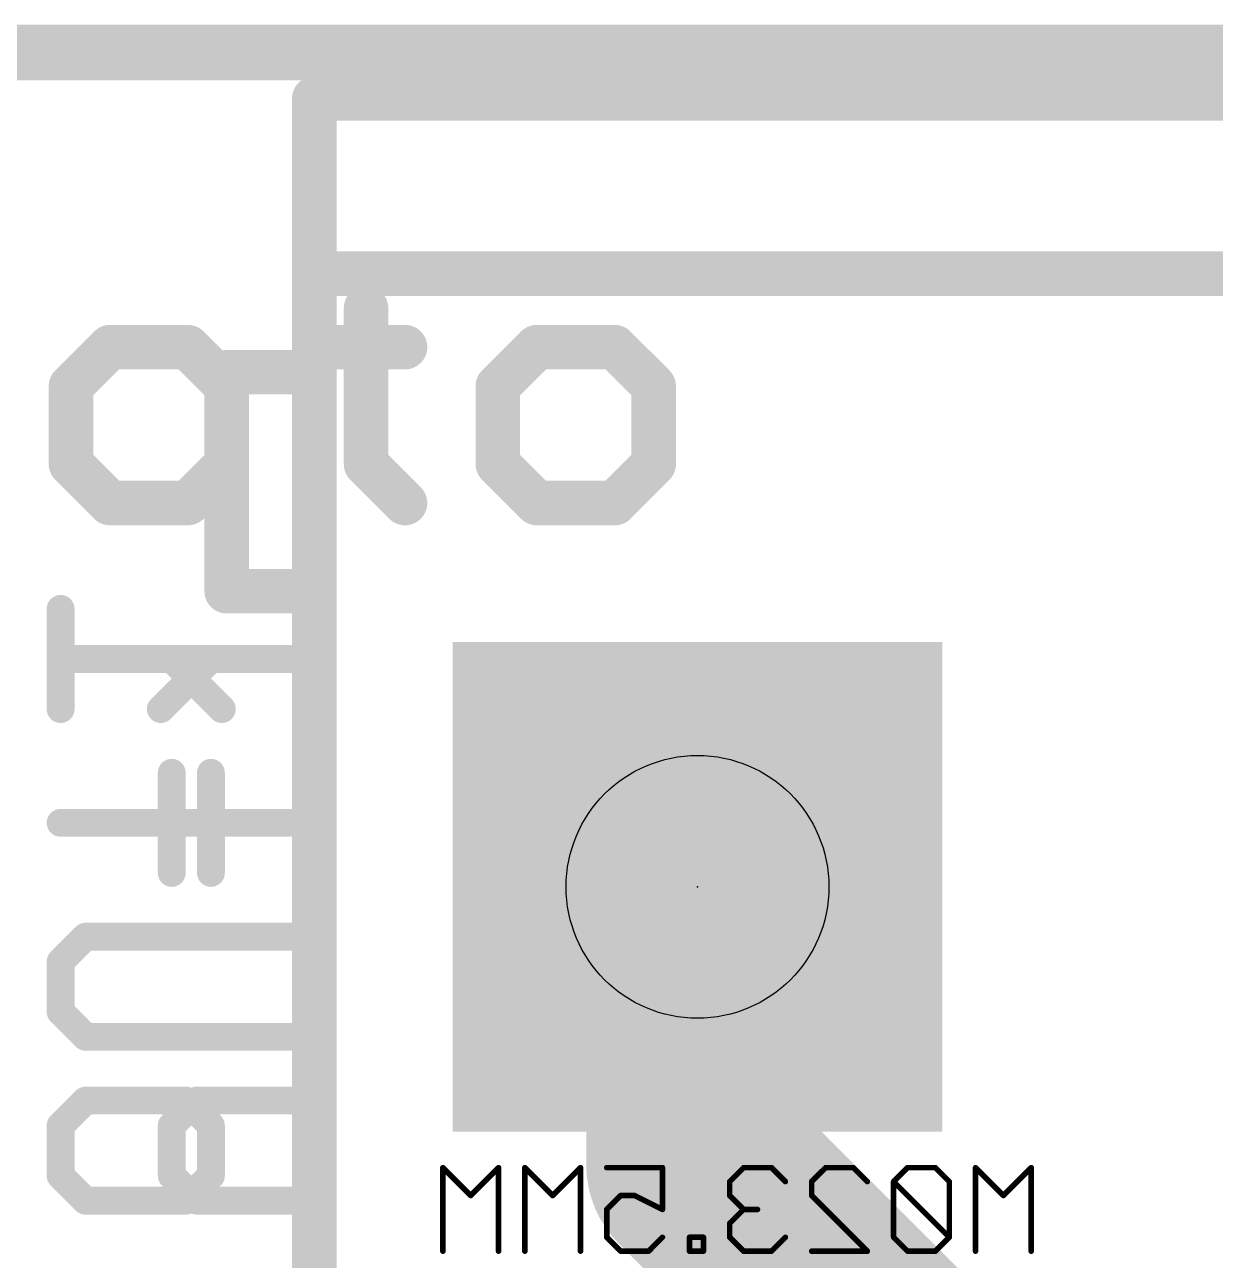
# Model space of a CAD drawing. Extents: x -98 to 26, y -2 to 26.
# Drawn here: x 10.9 to 16.33, y 19.88 to 25.53 of the extents above; entities that cross this region are included whole.
import ezdxf

# ---------------------------------------------------------------- set-up
doc = ezdxf.new("R2010")
doc.units = 0
for name, color, linetype in [('1', 12, 'CONTINUOUS'), ('16', 132, 'CONTINUOUS'), ('17', 110, 'CONTINUOUS'), ('20', 53, 'CONTINUOUS'), ('21', 53, 'CONTINUOUS'), ('22', 53, 'CONTINUOUS'), ('24', 53, 'CONTINUOUS'), ('28', 253, 'CONTINUOUS'), ('29', 253, 'CONTINUOUS'), ('30', 253, 'CONTINUOUS'), ('44', 253, 'CONTINUOUS'), ('52', 253, 'CONTINUOUS')]:
    doc.layers.add(name, color=color, linetype=linetype)

# ---------------------------------------------------------------- blocks, each defined once
blk = doc.blocks.new('SQUAREP')
blk.add_solid([(-0.5, -0.5), (0.5, -0.5), (-0.5, 0.5), (0.5, 0.5)])
blk = doc.blocks.new('ROUNDP')
at = {"const_width": 0.5}
blk.add_lwpolyline([(0, -0.25, 1), (0, 0.25, 1), (0, -0.25)], format="xyb", dxfattribs=at)

msp = doc.modelspace()

# ---------------------------------------------------------------- linework, layer by layer
at = {"layer": '1'}
for points, const_width in [([(0, 25.4), (25.4, 25.4)], 0.254), ([(13.97, 20.32), (13.97, 21.59)], 1.016), ([(15.24, 19.05), (13.97, 20.32)], 1.016)]:
    msp.add_lwpolyline(points, dxfattribs=dict(at, const_width=const_width))
at = {"layer": '1', "const_width": 0.508}
for points in [[(14.224, 21.59, 1), (13.716, 21.59)], [(14.1496, 20.4996, 1), (13.7904, 20.1404)], [(13.716, 20.32, 1), (14.224, 20.32)]]:
    msp.add_lwpolyline(points, format="xyb", dxfattribs=at)
at = {"layer": '16', "const_width": 0.254}
msp.add_lwpolyline([(0, 25.4), (25.4, 25.4)], dxfattribs=at)
at = {"layer": '20', "const_width": 0.254}
msp.add_lwpolyline([(0, 25.4), (25.4, 25.4)], dxfattribs=at)
at = {"layer": '21'}
for points, const_width in [([(12.4564, 24.2324), (12.4564, 23.5206)], 0.2032), ([(11.287, 24.0544), (11.1091, 23.8765)], 0.2032), ([(11.6429, 24.0544), (11.287, 24.0544)], 0.2032), ([(11.8209, 23.8765), (11.6429, 24.0544)], 0.2032), ([(12.2785, 24.0544), (12.6344, 24.0544)], 0.2032), ([(13.236, 24.0544), (13.0581, 23.8765)], 0.2032), ([(13.5919, 24.0544), (13.236, 24.0544)], 0.2032), ([(13.7699, 23.8765), (13.5919, 24.0544)], 0.2032), ([(11.1091, 23.8765), (11.1091, 23.5206)], 0.2032), ([(11.8209, 23.5206), (11.8209, 23.8765)], 0.2032), ([(13.0581, 23.8765), (13.0581, 23.5206)], 0.2032), ([(13.7699, 23.5206), (13.7699, 23.8765)], 0.2032), ([(11.1091, 23.5206), (11.287, 23.3426)], 0.2032), ([(11.6429, 23.3426), (11.8209, 23.5206)], 0.2032), ([(12.4564, 23.5206), (12.6344, 23.3426)], 0.2032), ([(13.0581, 23.5206), (13.236, 23.3426)], 0.2032), ([(13.5919, 23.3426), (13.7699, 23.5206)], 0.2032), ([(11.287, 23.3426), (11.6429, 23.3426)], 0.2032), ([(13.236, 23.3426), (13.5919, 23.3426)], 0.2032), ([(12.2555, 22.4019), (12.2555, 22.8595)], 0.127), ([(11.7979, 22.4019), (11.5691, 22.6307)], 0.127), ([(11.5691, 22.6307), (12.2555, 22.6307)], 0.127), ([(11.5691, 21.6535), (11.5691, 22.1111)], 0.127), ([(12.2555, 21.8823), (11.5691, 21.8823)], 0.127), ([(12.1411, 21.3627), (11.5691, 21.3627)], 0.127), ([(12.2555, 21.2483), (12.1411, 21.3627)], 0.127), ([(12.2555, 21.0195), (12.2555, 21.2483)], 0.127), ([(12.1411, 20.9051), (12.2555, 21.0195)], 0.127), ([(11.5691, 20.9051), (12.1411, 20.9051)], 0.127), ([(11.6835, 20.6143), (11.5691, 20.4999)], 0.127), ([(12.1411, 20.6143), (11.6835, 20.6143)], 0.127), ([(12.2555, 20.4999), (12.1411, 20.6143)], 0.127), ([(11.5691, 20.4999), (11.5691, 20.2711)], 0.127), ([(12.2555, 20.2711), (12.2555, 20.4999)], 0.127), ([(11.5691, 20.2711), (11.6835, 20.1567)], 0.127), ([(12.1411, 20.1567), (12.2555, 20.2711)], 0.127), ([(11.6835, 20.1567), (12.1411, 20.1567)], 0.127)]:
    msp.add_lwpolyline(points, dxfattribs=dict(at, const_width=const_width))
for points, const_width in [([(12.5072, 24.2324, 1), (12.4056, 24.2324)], 0.1016), ([(11.287, 24.1052, 1), (11.287, 24.0036)], 0.1016), ([(11.323, 24.0185, 1), (11.2511, 24.0903)], 0.1016), ([(11.6789, 24.0903, 1), (11.607, 24.0185)], 0.1016), ([(11.6429, 24.0036, 1), (11.6429, 24.1052)], 0.1016), ([(12.2785, 24.1052, 1), (12.2785, 24.0036)], 0.1016), ([(12.6344, 24.0036, 1), (12.6344, 24.1052)], 0.1016), ([(13.236, 24.1052, 1), (13.236, 24.0036)], 0.1016), ([(13.272, 24.0185, 1), (13.2001, 24.0903)], 0.1016), ([(13.6279, 24.0903, 1), (13.556, 24.0185)], 0.1016), ([(13.5919, 24.0036, 1), (13.5919, 24.1052)], 0.1016), ([(11.1599, 23.8765, 1), (11.0583, 23.8765)], 0.1016), ([(11.0732, 23.9124, 1), (11.145, 23.8405)], 0.1016), ([(11.8717, 23.8765, 1), (11.7701, 23.8765)], 0.1016), ([(11.785, 23.8405, 1), (11.8568, 23.9124)], 0.1016), ([(13.1089, 23.8765, 1), (13.0073, 23.8765)], 0.1016), ([(13.0222, 23.9124, 1), (13.094, 23.8405)], 0.1016), ([(13.8207, 23.8765, 1), (13.7191, 23.8765)], 0.1016), ([(13.734, 23.8405, 1), (13.8058, 23.9124)], 0.1016), ([(11.145, 23.5565, 1), (11.0732, 23.4846)], 0.1016), ([(11.8568, 23.4846, 1), (11.785, 23.5565)], 0.1016), ([(12.4924, 23.5565, 1), (12.4205, 23.4846)], 0.1016), ([(13.094, 23.5565, 1), (13.0222, 23.4846)], 0.1016), ([(13.8058, 23.4846, 1), (13.734, 23.5565)], 0.1016), ([(11.0583, 23.5206, 1), (11.1599, 23.5206)], 0.1016), ([(11.7701, 23.5206, 1), (11.8717, 23.5206)], 0.1016), ([(12.4056, 23.5206, 1), (12.5072, 23.5206)], 0.1016), ([(13.0073, 23.5206, 1), (13.1089, 23.5206)], 0.1016), ([(13.7191, 23.5206, 1), (13.8207, 23.5206)], 0.1016), ([(11.287, 23.3934, 1), (11.287, 23.2918)], 0.1016), ([(11.2511, 23.3067, 1), (11.323, 23.3785)], 0.1016), ([(11.607, 23.3785, 1), (11.6789, 23.3067)], 0.1016), ([(11.6429, 23.2918, 1), (11.6429, 23.3934)], 0.1016), ([(12.5985, 23.3067, 1), (12.6703, 23.3785)], 0.1016), ([(13.236, 23.3934, 1), (13.236, 23.2918)], 0.1016), ([(13.2001, 23.3067, 1), (13.272, 23.3785)], 0.1016), ([(13.556, 23.3785, 1), (13.6279, 23.3067)], 0.1016), ([(13.5919, 23.2918, 1), (13.5919, 23.3934)], 0.1016), ([(12.2873, 22.8595, 1), (12.2238, 22.8595)], 0.0635), ([(11.5691, 22.6625, 1), (11.5691, 22.599)], 0.0635), ([(11.5916, 22.6532, 1), (11.5467, 22.6083)], 0.0635), ([(12.2555, 22.599, 1), (12.2555, 22.6625)], 0.0635), ([(11.7755, 22.3795, 1), (11.8204, 22.4244)], 0.0635), ([(12.2238, 22.4019, 1), (12.2873, 22.4019)], 0.0635), ([(11.6009, 22.1111, 1), (11.5374, 22.1111)], 0.0635), ([(11.5691, 21.914, 1), (11.5691, 21.8505)], 0.0635), ([(12.2555, 21.8505, 1), (12.2555, 21.914)], 0.0635), ([(11.5374, 21.6535, 1), (11.6009, 21.6535)], 0.0635), ([(11.5691, 21.3944, 1), (11.5691, 21.3309)], 0.0635), ([(12.1636, 21.3851, 1), (12.1187, 21.3402)], 0.0635), ([(12.1411, 21.3309, 1), (12.1411, 21.3944)], 0.0635), ([(12.2873, 21.2483, 1), (12.2238, 21.2483)], 0.0635), ([(12.233, 21.2258, 1), (12.278, 21.2707)], 0.0635), ([(12.2238, 21.0195, 1), (12.2873, 21.0195)], 0.0635), ([(12.278, 20.997, 1), (12.233, 21.0419)], 0.0635), ([(11.5691, 20.9368, 1), (11.5691, 20.8733)], 0.0635), ([(12.1187, 20.9275, 1), (12.1636, 20.8826)], 0.0635), ([(12.1411, 20.8733, 1), (12.1411, 20.9368)], 0.0635), ([(11.6835, 20.646, 1), (11.6835, 20.5825)], 0.0635), ([(11.706, 20.5918, 1), (11.6611, 20.6367)], 0.0635), ([(12.1636, 20.6367, 1), (12.1187, 20.5918)], 0.0635), ([(12.1411, 20.5825, 1), (12.1411, 20.646)], 0.0635), ([(11.6009, 20.4999, 1), (11.5374, 20.4999)], 0.0635), ([(11.5467, 20.5223, 1), (11.5916, 20.4774)], 0.0635), ([(12.2873, 20.4999, 1), (12.2238, 20.4999)], 0.0635), ([(12.233, 20.4774, 1), (12.278, 20.5223)], 0.0635), ([(11.5916, 20.2935, 1), (11.5467, 20.2486)], 0.0635), ([(12.278, 20.2486, 1), (12.233, 20.2935)], 0.0635), ([(11.5374, 20.2711, 1), (11.6009, 20.2711)], 0.0635), ([(12.2238, 20.2711, 1), (12.2873, 20.2711)], 0.0635), ([(11.6835, 20.1884, 1), (11.6835, 20.1249)], 0.0635), ([(11.6611, 20.1342, 1), (11.706, 20.1791)], 0.0635), ([(12.1187, 20.1791, 1), (12.1636, 20.1342)], 0.0635), ([(12.1411, 20.1249, 1), (12.1411, 20.1884)], 0.0635)]:
    msp.add_lwpolyline(points, format="xyb", dxfattribs=dict(at, const_width=const_width))
at = {"layer": '22'}
for points, const_width in [([(19.22, 25.19), (12.22, 25.19)], 0.2032), ([(12.22, 25.19), (12.22, 24.39)], 0.2032), ([(12.22, 24.39), (12.22, 18.19)], 0.2032), ([(19.22, 24.39), (12.22, 24.39)], 0.2032), ([(11.0617, 22.4019), (11.0617, 22.8595)], 0.127), ([(11.7481, 22.6307), (11.0617, 22.6307)], 0.127), ([(11.5193, 22.4019), (11.7481, 22.6307)], 0.127), ([(11.7481, 21.6535), (11.7481, 22.1111)], 0.127), ([(11.0617, 21.8823), (11.7481, 21.8823)], 0.127), ([(11.0617, 21.2483), (11.1761, 21.3627)], 0.127), ([(11.1761, 21.3627), (11.7481, 21.3627)], 0.127), ([(11.0617, 21.0195), (11.0617, 21.2483)], 0.127), ([(11.1761, 20.9051), (11.0617, 21.0195)], 0.127), ([(11.7481, 20.9051), (11.1761, 20.9051)], 0.127), ([(11.0617, 20.4999), (11.1761, 20.6143)], 0.127), ([(11.1761, 20.6143), (11.6337, 20.6143)], 0.127), ([(11.6337, 20.6143), (11.7481, 20.4999)], 0.127), ([(11.0617, 20.2711), (11.0617, 20.4999)], 0.127), ([(11.7481, 20.4999), (11.7481, 20.2711)], 0.127), ([(11.1761, 20.1567), (11.0617, 20.2711)], 0.127), ([(11.7481, 20.2711), (11.6337, 20.1567)], 0.127), ([(11.6337, 20.1567), (11.1761, 20.1567)], 0.127)]:
    msp.add_lwpolyline(points, dxfattribs=dict(at, const_width=const_width))
for points, const_width in [([(12.22, 25.2408, 1), (12.22, 25.1392)], 0.1016), ([(12.2708, 25.19, 1), (12.1692, 25.19)], 0.1016), ([(12.2708, 24.39, 1), (12.1692, 24.39)], 0.1016), ([(12.22, 24.4408, 1), (12.22, 24.3392)], 0.1016), ([(12.1692, 24.39, 1), (12.2708, 24.39)], 0.1016), ([(11.0935, 22.8595, 1), (11.0299, 22.8595)], 0.0635), ([(11.0617, 22.6625, 1), (11.0617, 22.599)], 0.0635), ([(11.7705, 22.6083, 1), (11.7256, 22.6532)], 0.0635), ([(11.7481, 22.599, 1), (11.7481, 22.6625)], 0.0635), ([(11.0299, 22.4019, 1), (11.0935, 22.4019)], 0.0635), ([(11.4968, 22.4244, 1), (11.5417, 22.3795)], 0.0635), ([(11.7798, 22.1111, 1), (11.7163, 22.1111)], 0.0635), ([(11.0617, 21.914, 1), (11.0617, 21.8505)], 0.0635), ([(11.7481, 21.8505, 1), (11.7481, 21.914)], 0.0635), ([(11.7163, 21.6535, 1), (11.7798, 21.6535)], 0.0635), ([(11.1761, 21.3944, 1), (11.1761, 21.3309)], 0.0635), ([(11.1985, 21.3402, 1), (11.1536, 21.3851)], 0.0635), ([(11.7481, 21.3309, 1), (11.7481, 21.3944)], 0.0635), ([(11.0935, 21.2483, 1), (11.0299, 21.2483)], 0.0635), ([(11.0392, 21.2707, 1), (11.0842, 21.2258)], 0.0635), ([(11.0299, 21.0195, 1), (11.0935, 21.0195)], 0.0635), ([(11.0842, 21.0419, 1), (11.0392, 20.997)], 0.0635), ([(11.1761, 20.9368, 1), (11.1761, 20.8733)], 0.0635), ([(11.1536, 20.8826, 1), (11.1985, 20.9275)], 0.0635), ([(11.7481, 20.8733, 1), (11.7481, 20.9368)], 0.0635), ([(11.1761, 20.646, 1), (11.1761, 20.5825)], 0.0635), ([(11.1985, 20.5918, 1), (11.1536, 20.6367)], 0.0635), ([(11.6561, 20.6367, 1), (11.6112, 20.5918)], 0.0635), ([(11.6337, 20.5825, 1), (11.6337, 20.646)], 0.0635), ([(11.0935, 20.4999, 1), (11.0299, 20.4999)], 0.0635), ([(11.0392, 20.5223, 1), (11.0842, 20.4774)], 0.0635), ([(11.7798, 20.4999, 1), (11.7163, 20.4999)], 0.0635), ([(11.7256, 20.4774, 1), (11.7705, 20.5223)], 0.0635), ([(11.0842, 20.2935, 1), (11.0392, 20.2486)], 0.0635), ([(11.7705, 20.2486, 1), (11.7256, 20.2935)], 0.0635), ([(11.0299, 20.2711, 1), (11.0935, 20.2711)], 0.0635), ([(11.7163, 20.2711, 1), (11.7798, 20.2711)], 0.0635), ([(11.1761, 20.1884, 1), (11.1761, 20.1249)], 0.0635), ([(11.1536, 20.1342, 1), (11.1985, 20.1791)], 0.0635), ([(11.6112, 20.1791, 1), (11.6561, 20.1342)], 0.0635), ([(11.6337, 20.1249, 1), (11.6337, 20.1884)], 0.0635)]:
    msp.add_lwpolyline(points, format="xyb", dxfattribs=dict(at, const_width=const_width))
at = {"layer": '24'}
msp.add_point((13.97, 21.59), dxfattribs=at)
at = {"layer": '28', "const_width": 0.0254}
for points in [[(12.9344, 20.1805), (12.8073, 20.3076)], [(12.8073, 20.3076), (12.8073, 19.9263)], [(13.0615, 20.3076), (12.9344, 20.1805)], [(13.0615, 19.9263), (13.0615, 20.3076)], [(13.3086, 20.1805), (13.1815, 20.3076)], [(13.1815, 20.3076), (13.1815, 19.9263)], [(13.4357, 20.3076), (13.3086, 20.1805)], [(13.4357, 19.9263), (13.4357, 20.3076)], [(13.5557, 20.3076), (13.8099, 20.3076)], [(13.8099, 20.3076), (13.8099, 20.117)], [(14.1806, 20.3076), (14.117, 20.2441)], [(14.3077, 20.3076), (14.1806, 20.3076)], [(14.3712, 20.2441), (14.3077, 20.3076)], [(14.4912, 20.2441), (14.5548, 20.3076)], [(14.5548, 20.3076), (14.6819, 20.3076)], [(14.6819, 20.3076), (14.7454, 20.2441)], [(14.929, 20.3076), (14.8654, 20.2441)], [(15.0561, 20.3076), (14.929, 20.3076)], [(15.1197, 20.2441), (15.0561, 20.3076)], [(15.3668, 20.1805), (15.2396, 20.3076)], [(15.2396, 20.3076), (15.2396, 19.9263)], [(15.4939, 20.3076), (15.3668, 20.1805)], [(15.4939, 19.9263), (15.4939, 20.3076)], [(14.117, 20.2441), (14.117, 20.1805)], [(14.4912, 20.1805), (14.4912, 20.2441)], [(14.8654, 20.2441), (14.8654, 19.9899)], [(15.1197, 19.9899), (14.8654, 20.2441)], [(15.1197, 19.9899), (15.1197, 20.2441)], [(13.6193, 20.1805), (13.5557, 20.117)], [(13.6828, 20.1805), (13.6193, 20.1805)], [(13.8099, 20.117), (13.6828, 20.1805)], [(14.117, 20.1805), (14.1806, 20.117)], [(14.7454, 19.9263), (14.4912, 20.1805)], [(13.5557, 20.117), (13.5557, 19.9899)], [(14.1806, 20.117), (14.117, 20.0534)], [(14.1806, 20.117), (14.2441, 20.117)], [(14.117, 20.0534), (14.117, 19.9899)], [(13.5557, 19.9899), (13.6193, 19.9263)], [(13.7464, 19.9263), (13.8099, 19.9899)], [(13.997, 19.9899), (13.9335, 19.9899)], [(13.9335, 19.9899), (13.9335, 19.9263)], [(13.997, 19.9263), (13.997, 19.9899)], [(14.117, 19.9899), (14.1806, 19.9263)], [(14.3077, 19.9263), (14.3712, 19.9899)], [(14.8654, 19.9899), (14.929, 19.9263)], [(15.0561, 19.9263), (15.1197, 19.9899)], [(13.6193, 19.9263), (13.7464, 19.9263)], [(13.9335, 19.9263), (13.997, 19.9263)], [(14.1806, 19.9263), (14.3077, 19.9263)], [(14.4912, 19.9263), (14.7454, 19.9263)], [(14.929, 19.9263), (15.0561, 19.9263)]]:
    msp.add_lwpolyline(points, dxfattribs=at)
at = {"layer": '28', "const_width": 0.0127}
for points in [[(12.8118, 20.3121, 1), (12.8028, 20.3031)], [(12.8137, 20.3076, 1), (12.801, 20.3076)], [(13.0679, 20.3076, 1), (13.0552, 20.3076)], [(13.066, 20.3031, 1), (13.057, 20.3121)], [(13.186, 20.3121, 1), (13.177, 20.3031)], [(13.1879, 20.3076, 1), (13.1752, 20.3076)], [(13.4421, 20.3076, 1), (13.4294, 20.3076)], [(13.4402, 20.3031, 1), (13.4312, 20.3121)], [(13.5557, 20.314, 1), (13.5557, 20.3013)], [(13.8163, 20.3076, 1), (13.8036, 20.3076)], [(13.8099, 20.3013, 1), (13.8099, 20.314)], [(14.1806, 20.314, 1), (14.1806, 20.3013)], [(14.1851, 20.3031, 1), (14.1761, 20.3121)], [(14.3122, 20.3121, 1), (14.3032, 20.3031)], [(14.3077, 20.3013, 1), (14.3077, 20.314)], [(14.5548, 20.314, 1), (14.5548, 20.3013)], [(14.5593, 20.3031, 1), (14.5503, 20.3121)], [(14.6864, 20.3121, 1), (14.6774, 20.3031)], [(14.6819, 20.3013, 1), (14.6819, 20.314)], [(14.929, 20.314, 1), (14.929, 20.3013)], [(14.9335, 20.3031, 1), (14.9245, 20.3121)], [(15.0606, 20.3121, 1), (15.0516, 20.3031)], [(15.0561, 20.3013, 1), (15.0561, 20.314)], [(15.2441, 20.3121, 1), (15.2352, 20.3031)], [(15.246, 20.3076, 1), (15.2333, 20.3076)], [(15.5002, 20.3076, 1), (15.4875, 20.3076)], [(15.4983, 20.3031, 1), (15.4894, 20.3121)], [(14.1234, 20.2441, 1), (14.1107, 20.2441)], [(14.4976, 20.2441, 1), (14.4849, 20.2441)], [(14.8718, 20.2441, 1), (14.8591, 20.2441)], [(14.8699, 20.2486, 1), (14.8609, 20.2396)], [(15.126, 20.2441, 1), (15.1133, 20.2441)], [(14.1125, 20.2486, 1), (14.1215, 20.2396)], [(14.3667, 20.2396, 1), (14.3757, 20.2486)], [(14.4867, 20.2486, 1), (14.4957, 20.2396)], [(14.741, 20.2396, 1), (14.7499, 20.2486)], [(14.8609, 20.2486, 1), (14.8699, 20.2396)], [(15.1152, 20.2396, 1), (15.1241, 20.2486)], [(12.9299, 20.185, 1), (12.9389, 20.176)], [(12.9299, 20.176, 1), (12.9389, 20.185)], [(13.3041, 20.185, 1), (13.3131, 20.176)], [(13.3041, 20.176, 1), (13.3131, 20.185)], [(13.6193, 20.1869, 1), (13.6193, 20.1742)], [(13.6238, 20.176, 1), (13.6148, 20.185)], [(13.6857, 20.1862, 1), (13.68, 20.1748)], [(13.6828, 20.1742, 1), (13.6828, 20.1869)], [(14.1215, 20.185, 1), (14.1125, 20.176)], [(14.1107, 20.1805, 1), (14.1234, 20.1805)], [(14.4957, 20.185, 1), (14.4867, 20.176)], [(14.4849, 20.1805, 1), (14.4976, 20.1805)], [(15.3623, 20.185, 1), (15.3712, 20.176)], [(15.3623, 20.176, 1), (15.3712, 20.185)], [(13.5512, 20.1215, 1), (13.5602, 20.1125)], [(13.5621, 20.117, 1), (13.5494, 20.117)], [(13.8036, 20.117, 1), (13.8163, 20.117)], [(13.8071, 20.1113, 1), (13.8128, 20.1226)], [(14.1806, 20.1233, 1), (14.1806, 20.1106)], [(14.1851, 20.1125, 1), (14.1761, 20.1215)], [(14.1761, 20.1125, 1), (14.1851, 20.1215)], [(14.2441, 20.1106, 1), (14.2441, 20.1233)], [(14.1234, 20.0534, 1), (14.1107, 20.0534)], [(14.1125, 20.0579, 1), (14.1215, 20.0489)], [(13.5602, 19.9943, 1), (13.5512, 19.9854)], [(13.5494, 19.9899, 1), (13.5621, 19.9899)], [(13.8144, 19.9854, 1), (13.8054, 19.9943)], [(13.9398, 19.9899, 1), (13.9271, 19.9899)], [(13.9335, 19.9962, 1), (13.9335, 19.9835)], [(14.0034, 19.9899, 1), (13.9907, 19.9899)], [(13.997, 19.9835, 1), (13.997, 19.9962)], [(14.1215, 19.9943, 1), (14.1125, 19.9854)], [(14.1107, 19.9899, 1), (14.1234, 19.9899)], [(14.3757, 19.9854, 1), (14.3667, 19.9943)], [(14.8699, 19.9943, 1), (14.8609, 19.9854)], [(14.8591, 19.9899, 1), (14.8718, 19.9899)], [(15.1133, 19.9899, 1), (15.126, 19.9899)], [(15.1152, 19.9854, 1), (15.1241, 19.9943)], [(15.1241, 19.9854, 1), (15.1152, 19.9943)], [(12.801, 19.9263, 1), (12.8137, 19.9263)], [(13.0552, 19.9263, 1), (13.0679, 19.9263)], [(13.1752, 19.9263, 1), (13.1879, 19.9263)], [(13.4294, 19.9263, 1), (13.4421, 19.9263)], [(13.6193, 19.9327, 1), (13.6193, 19.92)], [(13.6148, 19.9218, 1), (13.6238, 19.9308)], [(13.7419, 19.9308, 1), (13.7509, 19.9218)], [(13.7464, 19.92, 1), (13.7464, 19.9327)], [(13.9271, 19.9263, 1), (13.9398, 19.9263)], [(13.9335, 19.9327, 1), (13.9335, 19.92)], [(13.9907, 19.9263, 1), (14.0034, 19.9263)], [(13.997, 19.92, 1), (13.997, 19.9327)], [(14.1806, 19.9327, 1), (14.1806, 19.92)], [(14.1761, 19.9218, 1), (14.1851, 19.9308)], [(14.3032, 19.9308, 1), (14.3122, 19.9218)], [(14.3077, 19.92, 1), (14.3077, 19.9327)], [(14.4912, 19.9327, 1), (14.4912, 19.92)], [(14.741, 19.9218, 1), (14.7499, 19.9308)], [(14.7454, 19.92, 1), (14.7454, 19.9327)], [(14.929, 19.9327, 1), (14.929, 19.92)], [(14.9245, 19.9218, 1), (14.9335, 19.9308)], [(15.0516, 19.9308, 1), (15.0606, 19.9218)], [(15.0561, 19.92, 1), (15.0561, 19.9327)], [(15.2333, 19.9263, 1), (15.246, 19.9263)], [(15.4875, 19.9263, 1), (15.5002, 19.9263)]]:
    msp.add_lwpolyline(points, format="xyb", dxfattribs=at)
at = {"layer": '44'}
msp.add_circle((13.97, 21.59), 0.6, dxfattribs=at)
at = {"layer": '52', "const_width": 0.2032}
for points in [[(11.82, 22.94), (11.82, 23.94)], [(11.82, 23.94), (12.22, 23.94)], [(12.22, 22.94), (11.82, 22.94)]]:
    msp.add_lwpolyline(points, dxfattribs=at)
at = {"layer": '52', "const_width": 0.1016}
for points in [[(11.8708, 23.94, 1), (11.7692, 23.94)], [(11.82, 23.9908, 1), (11.82, 23.8892)], [(12.22, 23.8892, 1), (12.22, 23.9908)], [(11.82, 22.9908, 1), (11.82, 22.8892)], [(12.22, 22.8892, 1), (12.22, 22.9908)], [(11.7692, 22.94, 1), (11.8708, 22.94)]]:
    msp.add_lwpolyline(points, format="xyb", dxfattribs=at)

# ---------------------------------------------------------------- block references
at = {"layer": '17'}
for name, xscale, yscale in [('SQUAREP', 2.032, 2.032), ('SQUAREP', 2.032, 2.032), ('ROUNDP', 1.8, 1.8), ('ROUNDP', 1.8, 1.8)]:
    msp.add_blockref(name, (13.97, 21.59), dxfattribs=dict(at, xscale=xscale, yscale=yscale))
at = {"layer": '29', "xscale": 2.2352, "yscale": 2.2352}
msp.add_blockref('SQUAREP', (13.97, 21.59), dxfattribs=at)
at = {"layer": '30', "xscale": 2.2352, "yscale": 2.2352}
msp.add_blockref('SQUAREP', (13.97, 21.59), dxfattribs=at)

doc.saveas('drawing.dxf')
